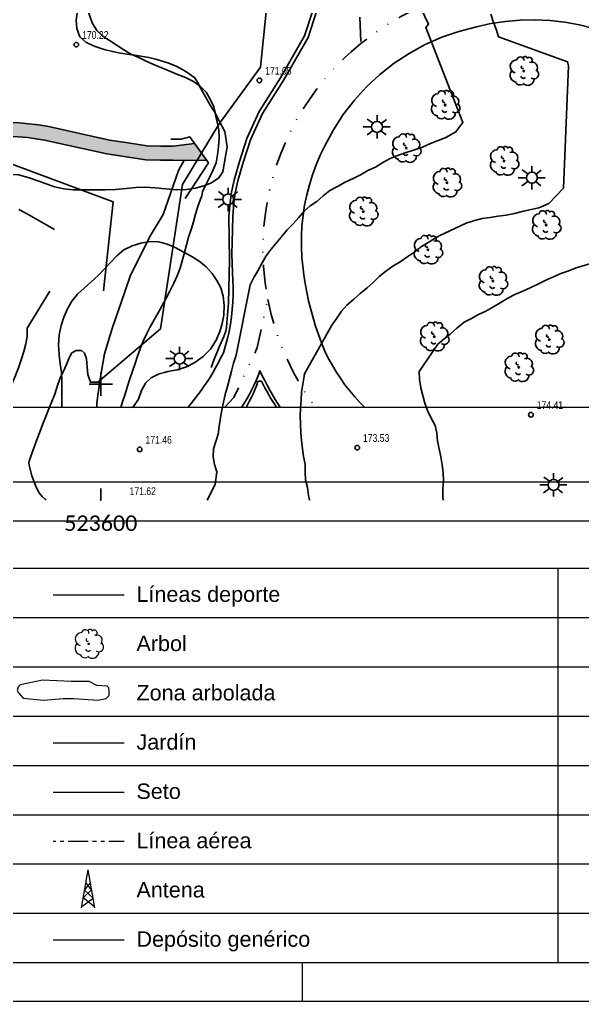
# Model space of a CAD drawing. Header units: metres. Extents: x 523256 to 524015, y 4669220 to 4669814.
# Drawn here: x 523589.5 to 523662.4, y 4669220 to 4669347.3 of the extents above; entities that cross this region are included whole.
import ezdxf
from ezdxf.enums import TextEntityAlignment as Align

# ---------------------------------------------------------------- set-up
doc = ezdxf.new("R2010")
doc.units = ezdxf.units.M
doc.header["$MEASUREMENT"] = 0
doc.header["$PDSIZE"] = -1
doc.linetypes.add('CONTINU', pattern=[0, 0])
doc.linetypes.add('MORSE_D', pattern=[31.75, 12.7, -6.35, 0, -6.35, 0, -6.35])
for name, color, linetype in [('031006 Cota terreno', 9, 'Continuous'), ('032011 Curva cada 1 m', 40, 'Continuous'), ('032015 Curva cada 5 m', 34, 'Continuous'), ('032022 Curva cada 1 m de baja fiabilidad', 40, 'Continuous'), ('032023 Curva cada 5 m de baja fiabilidad', 34, 'Continuous'), ('033006 Texto cota terreno', 9, 'Continuous'), ('042002 Arroyo', 4, 'Continuous'), ('042014 Rio baja fiabilidad', 142, 'Continuous'), ('072001 Borde aglomerado u hormigon', 7, 'Continuous'), ('072004 Bordillo Acera', 1, 'Continuous'), ('072010 Obra fabrica', 1, 'Continuous'), ('082001 Valla Alambrada', 7, 'ALAMBRADA'), ('082008 Bionda', 7, 'BIONDA'), ('101001 Arbol', 3, 'Continuous'), ('102002 Zona arbolada', 3, 'MASA'), ('141002 Farola pie', 7, 'Continuous'), ('192008 Linea blanca', 9, 'Continuous'), ('202001 Eje Calle', 254, 'MORSE_D'), ('990001 Sombreados', 7, 'Continuous'), ('992007 Cuadricula', 7, 'Continuous'), ('993007 Textos cuadricula', 7, 'Continuous')]:
    doc.layers.add(name, color=color, linetype=linetype)
doc.layers.add('992006 Lineas cajetin', color=7, linetype='Continuous', lineweight=0)
doc.layers.add('993006 Textos cajetin', color=7, linetype='Continuous', lineweight=0)
doc.styles.add('Legend', font='calibri.ttf')
doc.styles.get("Standard").update_dxf_attribs({"font": 'arial.ttf'})
doc.styles.add('Style-Arial', font='arial.ttf')
doc.linetypes.add('ALAMBRADA', pattern='A,3,[131,GEOGRAMA.SHX,S=0.5,R=0,X=0,Y=0],3', length=6)
doc.linetypes.add('BIONDA', pattern='A,6,[137,GEOGRAMA.SHX,S=0.75,R=0,X=0,Y=-0.5],6', length=12)
doc.linetypes.add('MASA', pattern='A,0.0001,[130,GEOGRAMA.SHX,S=0.5,R=180,X=0,Y=0],-2.9', length=2.9001)
doc.linetypes.add('SETO', pattern='A,0,-1.2,1,[135,GEOGRAMA.SHX,S=0.4,R=0,X=0.5,Y=-0.5],1', length=3.2)

# ---------------------------------------------------------------- blocks, each defined once
blk = doc.blocks.new('COTAP')
at = {"color": 0}
blk.add_circle((0, 0), 0.3, dxfattribs=at)
blk = doc.blocks.new('FAROLA')
at = {"color": 0}
for p, q in [((0, 0.71), (0, 1.51)), ((-0.71, 0), (-1.79, 0)), ((-1.26, 1.02), (-0.51, 0.49)), ((1.21, 0.98), (0.55, 0.45)), ((0.71, 0), (1.71, 0)), ((-1.3, -1.04), (-0.51, -0.48)), ((0, -0.71), (0, -1.51)), ((1.17, -1.04), (0.51, -0.49))]:
    blk.add_line(p, q, dxfattribs=at)
blk.add_circle((0, 0), 0.71, dxfattribs=at)
blk = doc.blocks.new('ARBOL')
at = {"color": 0}
blk.add_circle((0, 0), 0.0939, dxfattribs=at)
for centre, radius, start, end in [((-0.9, 0.61), 0.852, 92.28, 254.58), ((-0.45, 1.37), 0.48, 359.2878, 173.6078), ((0.16, 1.55), 0.336, 23.1565, 160.4665), ((0.7, 1.41), 0.384, 301.578, 139.328), ((-0.15, 0.51), 0.192, 119.14, 310.56), ((1.05, 0.46), 0.708, 319.8556, 114.7656), ((1.31, -0.4), 0.612, 235.5275, 62.0275), ((-0.89, -0.54), 0.888, 142.64, 266.54), ((-0.06, -0.61), 0.336, 189.64, 323.88), ((0.48, -1), 0.852, 224.67, 0.24), ((-0.48, -1.08), 0.72, 213.78, 295.32)]:
    blk.add_arc(centre, radius, start, end, dxfattribs=at)

msp = doc.modelspace()

# ---------------------------------------------------------------- hatches: boundary and pattern name
at = {"layer": '990001 Sombreados'}
msp.add_hatch(color=4, dxfattribs=at).paths.add_polyline_path([(523613.72849, 4669329.03038), (523612.15849, 4669331.22038), (523609.39849, 4669330.87038), (523607.76849, 4669330.87038), (523605.98849, 4669330.93038), (523603.56849, 4669331.30038), (523601.12849, 4669331.66038), (523593.05849, 4669333.46038), (523591.88849, 4669333.64038), (523590.69849, 4669333.79038), (523589.43849, 4669333.90038), (523588.27849, 4669333.96038), (523587.06849, 4669334.03038), (523585.82849, 4669334.09038), (523583.29849, 4669334.06038), (523580.40849, 4669333.65038), (523576.61849, 4669332.58038), (523561.85849, 4669326.78038), (523559.96849, 4669326.16038), (523556.96849, 4669325.66038), (523553.87849, 4669325.52038), (523551.73849, 4669325.58038), (523544.70849, 4669326.07038), (523544.68849, 4669324.99038), (523544.67849, 4669324.33038), (523551.63849, 4669323.77038), (523553.88849, 4669323.71038), (523557.15849, 4669323.85038), (523560.40849, 4669324.39038), (523562.46849, 4669325.07038), (523577.19849, 4669330.85038), (523580.78849, 4669331.87038), (523583.43849, 4669332.24038), (523585.79849, 4669332.27038), (523586.97849, 4669332.22038), (523588.17849, 4669332.15038), (523589.30849, 4669332.09038), (523590.49849, 4669331.98038), (523591.62849, 4669331.84038), (523592.71849, 4669331.67038), (523600.79849, 4669329.87038), (523603.29849, 4669329.50038), (523605.81849, 4669329.12038), (523607.73849, 4669329.05038), (523609.39849, 4669329.05038)], flags=0)

# ---------------------------------------------------------------- linework, layer by layer
at = {"layer": '032011 Curva cada 1 m'}
for points, elevation in [([(523613.76747, 4669285), (523614.82, 4669287.02), (523615.02, 4669288.64), (523614.74, 4669289.62), (523614.57, 4669290.61), (523614.62, 4669291.62), (523614.92, 4669292.58), (523615.21, 4669293.54), (523615.36, 4669294.55), (523615.51, 4669295.68), (523615.69, 4669296.67), (523615.89, 4669297.68), (523616.14, 4669298.7), (523616.42, 4669299.71), (523616.68, 4669300.71), (523616.92, 4669301.72), (523617.18, 4669302.75), (523617.54, 4669303.77), (523619.35, 4669312.9), (523619.84, 4669313.86), (523620.34, 4669314.73), (523620.92, 4669315.76), (523621.43, 4669316.65), (523622.07, 4669317.51), (523622.71, 4669318.32), (523623.38, 4669319.1), (523624.17, 4669320.01), (523624.94, 4669320.79), (523625.61, 4669321.58), (523626.37, 4669322.45), (523627.12, 4669323.13), (523627.98, 4669323.72), (523628.81, 4669324.46), (523629.7, 4669325.12), (523630.68, 4669325.67), (523631.68, 4669326.19), (523632.69, 4669326.67), (523633.66, 4669327.16), (523634.62, 4669327.71), (523635.61, 4669328.17), (523636.54, 4669328.78), (523637.52, 4669329.28), (523638.59, 4669329.69), (523639.59, 4669330.04), (523640.65, 4669330.42), (523641.7, 4669330.76), (523642.73, 4669331.22), (523643.74, 4669331.62), (523644.73, 4669332.01), (523646.02, 4669332.73), (523646.93, 4669333.96), (523642.11, 4669346.26), (523642.45, 4669346.68), (523640.15, 4669351.62)], 172), ([(523621.71, 4669350.9), (523620.7, 4669341.14), (523615.36, 4669333.79), (523610.58, 4669325.9), (523607.76, 4669307.18), (523599.6, 4669300.3), (523598.65, 4669300.3), (523598.34, 4669301.27), (523598.24, 4669302.28), (523598.14, 4669303.29), (523597.88, 4669304.03), (523597.51, 4669304.37), (523596.8, 4669304.37), (523596.24, 4669304.07), (523595.94, 4669303.51), (523595.9, 4669303.42)], 171), ([(523627.05458, 4669285), (523626.92, 4669285.6), (523626.77, 4669286.61), (523626.55, 4669287.61), (523626.49, 4669288.6), (523626.49, 4669289.63), (523626.29, 4669290.64), (523626.13, 4669291.65), (523626.01, 4669292.71), (523625.92, 4669293.73), (523625.88, 4669294.83), (523625.85, 4669295.9), (523625.89, 4669296.93), (523625.95, 4669297.99), (523626.03, 4669299), (523626.18, 4669300), (523626.34, 4669301.06), (523626.4, 4669301.36), (523629.95, 4669307.67), (523630.57, 4669308.58), (523631.21, 4669309.5), (523631.88, 4669310.28), (523632.78, 4669311.05), (523633.62, 4669311.76), (523634.54, 4669312.51), (523635.32, 4669313.2), (523636.09, 4669313.96), (523636.9, 4669314.63), (523637.85, 4669315.3), (523638.78, 4669315.87), (523639.79, 4669316.58), (523640.71, 4669317.17), (523641.58, 4669317.87), (523643.85, 4669319.24), (523647.33, 4669320.9), (523648.31, 4669321.19), (523649.44, 4669321.49), (523650.44, 4669321.61), (523651.48, 4669321.81), (523652.54, 4669321.94), (523653.62, 4669322.15), (523654.77, 4669322.44), (523655.78, 4669322.68), (523656.77, 4669322.88), (523658.06, 4669323.46), (523659.98, 4669325.42), (523660.62, 4669341.31), (523660.5, 4669341.83), (523651.56, 4669345.06), (523651.26, 4669346.06), (523650.86, 4669347.06), (523650.55, 4669348.01)], 173), ([(523644.36689, 4669285), (523644.33, 4669285.38), (523644.34, 4669286.45), (523644.41, 4669287.47), (523644.36, 4669288.57), (523644.25, 4669289.58), (523644.05, 4669290.61), (523643.85, 4669291.62), (523643.64, 4669292.65), (523643.54, 4669293.68), (523643.32, 4669294.66), (523642.83, 4669295.63), (523642.36, 4669296.61), (523641.99, 4669297.57), (523641.72, 4669298.56), (523641.49, 4669299.56), (523641.32, 4669300.62), (523641.25, 4669301.68), (523643.7, 4669305.19), (523644.49, 4669305.9), (523645.29, 4669306.52), (523646.16, 4669307.29), (523647.08, 4669308.04), (523647.96, 4669308.51), (523648.96, 4669309.07), (523649.88, 4669309.47), (523650.8, 4669310), (523651.75, 4669310.58), (523652.73, 4669311.19), (523653.65, 4669311.63), (523654.71, 4669312.06), (523655.66, 4669312.53), (523656.74, 4669313.05), (523657.67, 4669313.51), (523658.67, 4669313.92), (523659.64, 4669314.35), (523660.64, 4669314.71), (523661.61, 4669315.09), (523665.82, 4669316.36)], 174), ([(523593.4, 4669312.1), (523590.44, 4669307.3), (523590.44, 4669306.35)], 169), ([(523590.73, 4669289.53), (523591.05, 4669288.12), (523591.39, 4669287.25), (523591.62, 4669286.65), (523592.01, 4669285.93), (523592.41, 4669285.46), (523592.83, 4669285.08), (523592.88887, 4669285)], 171)]:
    msp.add_lwpolyline(points, dxfattribs=dict(at, elevation=elevation))
at = {"layer": '032015 Curva cada 5 m', "elevation": 170}
for points in [[(523604.12849, 4669342.70038), (523603.97849, 4669342.77038), (523602.98849, 4669343.37038), (523602.10849, 4669343.95038), (523601.13849, 4669344.56038), (523600.24849, 4669345.13038), (523599.49849, 4669345.87038), (523598.89849, 4669346.85038), (523598.54849, 4669347.87038), (523598.23849, 4669348.93038), (523597.98849, 4669349.97038), (523597.75849, 4669351.15038), (523597.71849, 4669351.68038)], [(523614.84849, 4669335.06038), (523614.63849, 4669335.96038), (523614.15849, 4669336.96038), (523613.63849, 4669337.90038), (523612.85849, 4669338.68038), (523612.75849, 4669338.74038)], [(523610.82849, 4669317.09038), (523610.83849, 4669317.11038), (523611.08849, 4669318.10038), (523611.37849, 4669319.10038), (523611.72849, 4669320.08038), (523612.00849, 4669321.05038), (523612.27849, 4669322.05038), (523612.58849, 4669323.04038), (523612.92849, 4669324.01038), (523613.08849, 4669324.42038), (523613.17849, 4669324.94038), (523613.57849, 4669325.82038)]]:
    msp.add_lwpolyline(points, dxfattribs=at)
at = {"layer": '032022 Curva cada 1 m de baja fiabilidad'}
for points, elevation in [([(523589.39, 4669322.65), (523590.38, 4669322.14), (523593.99, 4669320.08)], 169), ([(523583.86667, 4669285), (523583.91, 4669285.26), (523584.21, 4669286.36), (523584.51, 4669287.43), (523584.79, 4669288.45), (523585.12, 4669289.48), (523585.48, 4669290.64), (523585.76, 4669291.68), (523586.06, 4669292.75), (523586.39, 4669293.86), (523586.74, 4669294.91), (523587.07, 4669295.9), (523587.41, 4669296.92), (523587.77, 4669297.99), (523588.14, 4669299.06), (523588.51, 4669300.1), (523588.95, 4669301.14), (523589.35, 4669302.15), (523589.7, 4669303.17), (523590.05, 4669304.26), (523590.28, 4669305.25), (523590.44, 4669306.24), (523590.44, 4669306.35)], 169), ([(523595.9, 4669303.42), (523595.55, 4669302.57), (523595.12, 4669301.63), (523594.7, 4669300.71), (523594.34, 4669299.73), (523594.05, 4669298.74), (523593.65, 4669297.76), (523593.29, 4669296.81), (523592.89, 4669295.83), (523592.5, 4669294.9), (523592.15, 4669293.93), (523591.77, 4669292.95), (523591.4, 4669292), (523591.08, 4669291.04), (523590.74, 4669290.04), (523590.67, 4669289.81), (523590.73, 4669289.53)], 171)]:
    msp.add_lwpolyline(points, dxfattribs=dict(at, elevation=elevation))
at = {"layer": '032023 Curva cada 5 m de baja fiabilidad', "elevation": 170}
for points in [[(523612.75849, 4669338.74038), (523612.02849, 4669339.26038), (523610.98849, 4669339.76038), (523609.95849, 4669340.15038), (523609.01849, 4669340.54038), (523607.99849, 4669341.01038), (523606.95849, 4669341.44038), (523605.98849, 4669341.87038), (523605.02849, 4669342.32038), (523604.12849, 4669342.70038)], [(523613.57849, 4669325.82038), (523613.59849, 4669325.86038), (523614.10849, 4669326.80038), (523614.53849, 4669327.72038), (523614.93849, 4669328.73038), (523615.13849, 4669329.76038), (523615.25849, 4669330.80038), (523615.33849, 4669331.90038), (523615.27849, 4669332.98038), (523615.07849, 4669333.98038), (523614.87849, 4669334.96038), (523614.84849, 4669335.06038)], [(523602.60215, 4669297.00038), (523602.81849, 4669297.75038), (523603.14849, 4669298.74038), (523603.44849, 4669299.75038), (523603.77849, 4669300.73038), (523604.12849, 4669301.70038), (523604.45849, 4669302.68038), (523604.77849, 4669303.64038), (523605.11849, 4669304.62038), (523605.49849, 4669305.58038), (523605.90849, 4669306.52038), (523606.40849, 4669307.46038), (523606.91849, 4669308.35038), (523607.43849, 4669309.26038), (523607.94849, 4669310.20038), (523608.45849, 4669311.15038), (523608.96849, 4669312.09038), (523609.47849, 4669313.12038), (523609.90849, 4669314.08038), (523610.26849, 4669315.06038), (523610.56849, 4669316.03038), (523610.82849, 4669317.09038)]]:
    msp.add_lwpolyline(points, dxfattribs=at)
at = {"layer": '042002 Arroyo', "flags": 128}
msp.add_lwpolyline([(523610.80539, 4669329.04389), (523610.08849, 4669327.72038), (523608.07849, 4669322.01038), (523606.43849, 4669319.29038), (523603.85849, 4669314.17038), (523603.11849, 4669312.00038), (523601.48849, 4669307.25038), (523600.49849, 4669303.95038), (523599.93849, 4669300.72038), (523599.50849, 4669297.59038), (523599.49461, 4669297.00038)], dxfattribs=at)
at = {"layer": '042014 Rio baja fiabilidad', "flags": 128}
for points in [[(523544.70849, 4669326.07038), (523551.73849, 4669325.58038), (523553.87849, 4669325.52038), (523556.96849, 4669325.66038), (523559.96849, 4669326.16038), (523561.85849, 4669326.78038), (523576.61849, 4669332.58038), (523580.40849, 4669333.65038), (523583.29849, 4669334.06038), (523585.82849, 4669334.09038), (523587.06849, 4669334.03038), (523588.27849, 4669333.96038), (523589.43849, 4669333.90038), (523590.69849, 4669333.79038), (523591.88849, 4669333.64038), (523593.05849, 4669333.46038), (523601.12849, 4669331.66038), (523603.56849, 4669331.30038), (523605.98849, 4669330.93038), (523607.76849, 4669330.87038), (523609.39849, 4669330.87038), (523612.15849, 4669331.22038)], [(523544.67849, 4669324.33038), (523551.63849, 4669323.77038), (523553.88849, 4669323.71038), (523557.15849, 4669323.85038), (523560.40849, 4669324.39038), (523562.46849, 4669325.07038), (523577.19849, 4669330.85038), (523580.78849, 4669331.87038), (523583.43849, 4669332.24038), (523585.79849, 4669332.27038), (523586.97849, 4669332.22038), (523588.17849, 4669332.15038), (523589.30849, 4669332.09038), (523590.49849, 4669331.98038), (523591.62849, 4669331.84038), (523592.71849, 4669331.67038), (523600.79849, 4669329.87038), (523603.29849, 4669329.50038), (523605.81849, 4669329.12038), (523607.73849, 4669329.05038), (523609.39849, 4669329.05038), (523613.72849, 4669329.03038)]]:
    msp.add_lwpolyline(points, dxfattribs=at)
at = {"layer": '072001 Borde aglomerado u hormigon', "flags": 128}
for points in [[(523611.25678, 4669297.00038), (523611.39849, 4669297.16038), (523611.70849, 4669297.52038), (523612.15849, 4669298.08038), (523612.58849, 4669298.64038), (523613.00849, 4669299.21038), (523613.41849, 4669299.79038), (523613.81849, 4669300.38038), (523614.19849, 4669300.98038), (523614.56849, 4669301.59038), (523614.91849, 4669302.21038), (523615.25849, 4669302.83038), (523615.57849, 4669303.46038), (523615.88849, 4669304.10038), (523616.16849, 4669305.02038), (523616.40849, 4669305.94038), (523616.61849, 4669306.87038), (523616.79849, 4669307.81038), (523616.93849, 4669308.75038), (523617.03849, 4669309.70038), (523617.10849, 4669310.65038), (523617.14849, 4669311.61038), (523617.14849, 4669312.56038), (523617.11849, 4669313.52038), (523617.05849, 4669314.47038), (523616.97849, 4669316.93038), (523617.01849, 4669318.40038), (523617.10849, 4669321.74038), (523617.25849, 4669323.52038), (523617.42849, 4669324.84038), (523617.75849, 4669326.37038), (523618.45849, 4669328.76038), (523619.40849, 4669331.71038), (523620.95849, 4669335.13038), (523623.73849, 4669339.46038), (523626.86849, 4669344.97038), (523627.99849, 4669348.46038)], [(523626.05849, 4669316.45038), (523625.99849, 4669317.81038), (523625.99849, 4669319.17038), (523626.06849, 4669320.53038), (523626.21849, 4669321.88038), (523626.41849, 4669323.23038), (523626.69849, 4669324.56038), (523627.03849, 4669325.88038), (523627.44849, 4669327.18038), (523627.91849, 4669328.46038), (523628.44849, 4669329.71038), (523629.04849, 4669330.93038), (523630.15849, 4669333.00038), (523631.42849, 4669334.97038), (523632.86849, 4669336.83038), (523634.44849, 4669338.57038), (523636.16849, 4669340.16038), (523638.00849, 4669341.62038), (523639.96849, 4669342.91038), (523642.02849, 4669344.04038), (523644.17849, 4669344.99038), (523646.38849, 4669345.76038), (523648.66849, 4669346.35038), (523650.53849, 4669346.77038), (523652.44849, 4669347.06038), (523654.36849, 4669347.23038), (523656.28849, 4669347.27038), (523658.21849, 4669347.18038), (523660.12849, 4669346.96038), (523662.01849, 4669346.62038), (523663.88849, 4669346.15038)], [(523634.21014, 4669297.00038), (523633.60849, 4669297.61038), (523632.92849, 4669298.36038), (523632.26849, 4669299.15038), (523631.63849, 4669299.95038), (523631.04849, 4669300.78038), (523630.48849, 4669301.64038), (523629.96849, 4669302.51038), (523629.47849, 4669303.41038), (523629.01849, 4669304.32038), (523628.59849, 4669305.38038), (523628.19849, 4669306.45038), (523627.83849, 4669307.53038), (523627.50849, 4669308.62038), (523627.20849, 4669309.72038), (523626.92849, 4669310.82038), (523626.69849, 4669311.94038), (523626.48849, 4669313.06038), (523626.30849, 4669314.18038), (523626.16849, 4669315.31038), (523626.05849, 4669316.45038)]]:
    msp.add_lwpolyline(points, dxfattribs=at)
at = {"layer": '072004 Bordillo Acera', "flags": 128}
msp.add_lwpolyline([(523618.83729, 4669297.00038), (523618.98849, 4669297.27038), (523619.24849, 4669297.77038), (523619.49849, 4669298.27038), (523619.72849, 4669298.78038), (523619.95849, 4669299.30038), (523620.16849, 4669299.82038), (523620.35849, 4669300.35038), (523620.39849, 4669300.38038), (523620.43849, 4669300.39038), (523620.48849, 4669300.41038), (523620.52849, 4669300.42038), (523620.57849, 4669300.43038), (523620.61849, 4669300.43038), (523620.66849, 4669300.43038), (523620.70849, 4669300.43038), (523620.75849, 4669300.42038), (523620.79849, 4669300.41038), (523620.84849, 4669300.39038), (523621.05849, 4669299.97038), (523621.27849, 4669299.55038), (523621.49849, 4669299.13038), (523621.73849, 4669298.72038), (523621.96849, 4669298.31038), (523622.21849, 4669297.90038), (523622.45849, 4669297.50038), (523622.71849, 4669297.10038), (523622.78349, 4669297.00038)], dxfattribs=at)
at = {"layer": '072010 Obra fabrica', "flags": 128}
msp.add_lwpolyline([(523609.07849, 4669331.79038), (523610.42849, 4669331.77038), (523611.53849, 4669332.08038), (523613.95849, 4669328.71038), (523610.94849, 4669324.10038)], dxfattribs=at)
at = {"layer": '082001 Valla Alambrada', "flags": 128}
msp.add_lwpolyline([(523587.20849, 4669329.02038), (523601.61849, 4669323.66038), (523600.34849, 4669312.11038)], dxfattribs=at)
at = {"layer": '082008 Bionda', "flags": 128}
msp.add_lwpolyline([(523628.18849, 4669352.32038), (523627.50849, 4669348.58038), (523626.40849, 4669345.17038), (523623.30849, 4669339.72038), (523620.51849, 4669335.37038), (523618.93849, 4669331.89038), (523617.97849, 4669328.91038), (523617.27849, 4669326.49038), (523616.93849, 4669324.92038), (523616.75849, 4669323.57038), (523616.60849, 4669321.77038), (523616.69849, 4669316.16038), (523616.54849, 4669310.58038), (523616.32849, 4669307.96038), (523616.27849, 4669307.34038), (523616.19849, 4669306.90038), (523615.94849, 4669306.19038), (523615.28849, 4669304.74038), (523614.65849, 4669303.15038), (523614.28849, 4669302.20038)], dxfattribs=at)
at = {"layer": '102002 Zona arbolada', "flags": 128}
for points in [[(523603.02849, 4669425.06038), (523603.38849, 4669428.65038), (523603.44849, 4669429.98038), (523603.43849, 4669431.20038), (523603.42849, 4669432.46038), (523603.45849, 4669433.69038), (523603.47849, 4669434.89038), (523603.53849, 4669435.89038), (523603.59849, 4669436.96038), (523603.71849, 4669438.02038), (523604.00849, 4669439.19038), (523604.47849, 4669440.16038), (523605.25849, 4669440.94038), (523606.34849, 4669441.72038), (523607.31849, 4669442.12038), (523608.34849, 4669442.25038), (523609.34849, 4669442.10038), (523610.22849, 4669441.59038), (523610.84849, 4669440.78038), (523611.39849, 4669439.62038), (523611.53849, 4669438.59038), (523611.41849, 4669437.52038), (523611.09849, 4669436.16038), (523610.68849, 4669434.74038), (523610.20849, 4669433.35038), (523609.95849, 4669431.92038), (523609.70849, 4669430.50038), (523609.55849, 4669429.11038), (523609.49849, 4669427.72038), (523609.50849, 4669426.36038), (523609.51849, 4669424.94038), (523609.49849, 4669423.62038), (523609.46849, 4669422.19038), (523609.37849, 4669420.90038), (523609.29849, 4669419.48038), (523609.17849, 4669418.06038), (523609.08849, 4669416.79038), (523608.92849, 4669415.37038), (523608.71849, 4669413.88038), (523608.55849, 4669412.78038), (523608.40849, 4669411.30038), (523608.28849, 4669410.04038), (523608.16849, 4669408.87038), (523607.91849, 4669407.48038), (523607.62849, 4669406.12038), (523607.31849, 4669404.73038), (523607.03849, 4669403.21038), (523606.75849, 4669401.72038), (523606.46849, 4669400.43038), (523606.21849, 4669399.23038), (523605.96849, 4669398.03038), (523605.71849, 4669396.58038), (523605.49849, 4669395.22038), (523605.34849, 4669393.67038), (523605.19849, 4669392.25038), (523605.07849, 4669390.86038), (523604.98849, 4669389.50038), (523604.89849, 4669388.11038), (523604.83849, 4669386.78038), (523604.71849, 4669385.30038), (523604.56849, 4669383.81038), (523604.38849, 4669382.39038), (523604.03849, 4669381.09038), (523603.71849, 4669379.83038), (523603.43849, 4669378.47038), (523603.15849, 4669377.11038), (523602.87849, 4669375.66038), (523602.55849, 4669374.14038), (523602.27849, 4669372.74038), (523601.99849, 4669371.51038), (523601.83849, 4669370.38038), (523601.61849, 4669368.03038), (523601.44849, 4669366.18038), (523600.18849, 4669361.07038), (523599.76849, 4669359.74038), (523599.45849, 4669358.51038), (523599.17849, 4669357.22038), (523598.85849, 4669356.02038), (523598.50849, 4669354.69038), (523598.19849, 4669353.33038), (523597.81849, 4669352.04038), (523597.71849, 4669351.68038), (523597.52849, 4669350.90038), (523597.21849, 4669349.64038), (523596.96849, 4669348.41038), (523596.80849, 4669347.22038), (523596.87849, 4669346.15038), (523597.27849, 4669345.05038), (523598.11849, 4669344.32038), (523599.25849, 4669343.81038), (523600.41849, 4669343.43038), (523601.51849, 4669343.14038), (523602.55849, 4669342.92038), (523603.71849, 4669342.77038), (523604.12849, 4669342.70038), (523604.91849, 4669342.58038), (523606.20849, 4669342.36038), (523607.24849, 4669342.11038), (523608.66849, 4669341.70038), (523609.86849, 4669341.22038), (523611.00849, 4669340.55038), (523612.17849, 4669339.72038), (523612.65849, 4669338.94038), (523612.75849, 4669338.74038), (523613.41849, 4669337.56038), (523614.16849, 4669336.21038), (523614.71849, 4669335.31038), (523614.84849, 4669335.06038), (523615.33849, 4669334.18038), (523616.05849, 4669332.76038), (523616.39849, 4669330.79038), (523615.83849, 4669327.53038), (523615.28849, 4669326.78038), (523614.32849, 4669326.13038), (523613.57849, 4669325.82038), (523613.35849, 4669325.73038), (523612.25849, 4669325.44038), (523611.09849, 4669325.27038), (523609.83849, 4669325.23038), (523608.41849, 4669325.35038), (523607.05849, 4669325.47038), (523605.72849, 4669325.56038), (523604.53849, 4669325.52038), (523603.27849, 4669325.38038), (523601.88849, 4669325.28038), (523600.56849, 4669325.23038), (523599.10849, 4669325.23038), (523597.62849, 4669325.22038), (523596.42849, 4669325.21038), (523595.22849, 4669325.33038), (523594.00849, 4669325.61038), (523593.06849, 4669325.96038), (523592.08849, 4669326.28038), (523590.72849, 4669326.76038), (523589.37849, 4669327.14038), (523587.94849, 4669327.23038), (523586.55849, 4669327.02038), (523585.33849, 4669326.72038), (523584.14849, 4669326.23038), (523582.94849, 4669325.71038), (523581.78849, 4669325.35038), (523580.56849, 4669325.14038), (523579.39849, 4669324.94038), (523578.26849, 4669324.68038), (523576.98849, 4669324.34038), (523573.59849, 4669323.45038), (523572.33849, 4669323.06038), (523570.88849, 4669322.69038), (523569.55849, 4669322.36038), (523568.26849, 4669322.06038), (523567.10849, 4669321.73038), (523565.94849, 4669321.44038), (523564.91849, 4669321.07038), (523563.88849, 4669320.71038), (523562.33849, 4669320.22038), (523557.84849, 4669319.48038), (523556.39849, 4669319.21038), (523555.10849, 4669318.88038), (523554.18849, 4669318.68038), (523553.87849, 4669318.62038), (523552.71849, 4669318.38038), (523551.36849, 4669318.31038), (523550.03849, 4669318.37038), (523548.67849, 4669318.49038), (523547.31849, 4669318.71038), (523546.28849, 4669319.02038), (523545.27849, 4669319.63038), (523544.49849, 4669320.40038), (523544.35849, 4669320.58038), (523543.74849, 4669321.43038), (523543.20849, 4669322.59038), (523543.15849, 4669322.72038), (523542.60849, 4669323.98038), (523542.23849, 4669325.40038), (523542.10849, 4669326.59038), (523542.25849, 4669327.88038), (523542.89849, 4669329.12038), (523543.79849, 4669330.25038), (523545.01849, 4669331.23038), (523545.04849, 4669331.25038), (523545.84849, 4669331.82038), (523546.88849, 4669332.34038), (523547.81849, 4669332.76038), (523548.74849, 4669333.16038), (523549.74849, 4669333.68038), (523550.15849, 4669333.91038), (523551.00849, 4669334.40038), (523552.22849, 4669335.12038), (523553.45849, 4669335.77038), (523554.70849, 4669336.36038), (523555.86849, 4669336.98038), (523557.34849, 4669337.60038), (523558.38849, 4669338.00038), (523559.63849, 4669338.62038), (523560.82849, 4669339.27038), (523561.98849, 4669340.02038), (523563.27849, 4669340.78038), (523564.62849, 4669341.40038), (523566.04849, 4669341.86038), (523567.01849, 4669342.12038), (523568.24849, 4669342.42038), (523569.59849, 4669342.75038), (523570.91849, 4669343.15038), (523572.24849, 4669343.38038), (523573.46849, 4669343.65038), (523574.66849, 4669343.85038), (523575.82849, 4669344.15038), (523577.43849, 4669344.51038), (523578.56849, 4669344.81038), (523579.53849, 4669345.17038), (523580.46849, 4669345.69038), (523581.59849, 4669346.35038), (523582.81849, 4669347.03038), (523583.84849, 4669347.78038), (523584.84849, 4669348.56038), (523585.74849, 4669349.51038), (523586.70849, 4669350.58038), (523587.34849, 4669351.75038), (523588.04849, 4669352.95038), (523588.78849, 4669354.28038), (523589.35849, 4669355.60038), (523589.76849, 4669356.87038), (523590.08849, 4669358.23038), (523590.26849, 4669359.68038), (523590.45849, 4669361.07038), (523590.60849, 4669362.33038), (523590.76849, 4669363.59038), (523590.91849, 4669364.82038), (523591.03849, 4669365.86038), (523591.00849, 4669367.05038), (523591.08849, 4669368.31038), (523591.14849, 4669369.38038), (523591.23849, 4669370.80038), (523591.35849, 4669372.29038), (523591.54849, 4669373.71038), (523591.91849, 4669375.17038), (523592.29849, 4669376.53038), (523592.77849, 4669377.69038), (523593.22849, 4669378.89038), (523593.63849, 4669380.38038), (523593.94849, 4669381.84038), (523594.03849, 4669383.23038), (523594.15849, 4669384.62038), (523594.40849, 4669386.04038), (523594.81849, 4669387.37038), (523595.22849, 4669388.86038), (523595.57849, 4669390.28038), (523595.92849, 4669391.67038), (523596.14849, 4669392.97038), (523596.45849, 4669394.39038), (523596.86849, 4669395.59038), (523597.24849, 4669396.69038), (523597.62849, 4669397.95038), (523598.00849, 4669399.28038), (523598.32849, 4669400.64038), (523598.57849, 4669401.93038), (523598.95849, 4669403.19038), (523599.39849, 4669404.33038), (523599.68849, 4669405.46038), (523599.80849, 4669406.46038), (523599.86849, 4669407.50038), (523603.02849, 4669425.06038)], [(523594.98798, 4669297.00038), (523594.96849, 4669297.10038), (523594.94849, 4669298.13038), (523594.95849, 4669299.19038), (523594.96849, 4669300.44038), (523594.90849, 4669301.52038), (523594.75849, 4669302.67038), (523594.60849, 4669303.79038), (523594.59849, 4669303.89038), (523594.52849, 4669305.13038), (523594.60849, 4669306.40038), (523594.85849, 4669307.64038), (523595.19849, 4669308.70038), (523595.67849, 4669309.79038), (523596.25849, 4669310.80038), (523596.96849, 4669311.69038), (523597.83849, 4669312.48038), (523598.76849, 4669313.27038), (523599.62849, 4669314.06038), (523600.58849, 4669315.06038), (523601.28849, 4669315.84038), (523602.06849, 4669316.65038), (523602.99849, 4669317.43038), (523604.04849, 4669317.94038), (523605.19849, 4669318.32038), (523606.35849, 4669318.53038), (523607.49849, 4669318.49038), (523607.98849, 4669318.35038), (523608.60849, 4669318.19038), (523609.62849, 4669317.73038), (523610.76849, 4669317.13038), (523610.82849, 4669317.09038), (523611.91849, 4669316.50038), (523612.89849, 4669315.88038), (523613.44849, 4669315.42038), (523613.67849, 4669315.24038), (523614.43849, 4669314.37038), (523615.04849, 4669313.47038), (523615.53849, 4669312.51038), (523615.85849, 4669311.41038), (523615.98849, 4669310.21038), (523615.92849, 4669308.98038), (523615.73849, 4669307.87038), (523615.43849, 4669306.84038), (523614.94849, 4669305.71038), (523614.21849, 4669304.56038), (523613.24849, 4669303.59038), (523612.19849, 4669302.83038), (523611.08849, 4669302.26038), (523609.89849, 4669301.89038), (523608.68849, 4669301.65038), (523608.27849, 4669301.53038), (523607.55849, 4669301.34038), (523606.54849, 4669300.83038), (523605.79849, 4669300.15038), (523605.28849, 4669299.21038), (523604.89849, 4669298.08038), (523604.22849, 4669297.14038), (523604.05787, 4669297.00038)]]:
    msp.add_lwpolyline(points, dxfattribs=at)
at = {"layer": '192008 Linea blanca', "flags": 128}
msp.add_lwpolyline([(523623.23982, 4669297.00038), (523622.96849, 4669297.44038), (523622.60849, 4669298.04038), (523622.24849, 4669298.64038), (523621.90849, 4669299.25038), (523621.56849, 4669299.87038), (523621.24849, 4669300.49038), (523620.92849, 4669301.11038), (523620.62849, 4669301.75038), (523620.37849, 4669301.11038), (523620.11849, 4669300.48038), (523619.83849, 4669299.85038), (523619.53849, 4669299.24038), (523619.21849, 4669298.63038), (523618.88849, 4669298.04038), (523618.52849, 4669297.45038), (523618.23639, 4669297.00038)], dxfattribs=at)
at = {"layer": '202001 Eje Calle', "ltscale": 0.25, "flags": 128}
for points in [[(523802.5328, 4669797.00038), (523802.34076, 4669796.06468), (523800.77151, 4669788.45128), (523798.10863, 4669778.37332), (523794.04926, 4669767.24081), (523787.65016, 4669753.31816), (523781.73306, 4669743.61699), (523775.81369, 4669734.94205), (523769.27328, 4669726.74868), (523759.59803, 4669715.78677), (523719.95608, 4669676.21488), (523703.29851, 4669658.33337), (523694.90329, 4669648.65114), (523685.06754, 4669636.31193), (523677.99575, 4669626.29685), (523669.69289, 4669613.67889), (523663.1007, 4669602.73467), (523656.89641, 4669590.839), (523651.4604, 4669579.04444), (523646.71438, 4669568.36589), (523641.2263, 4669553.46121), (523635.80854, 4669535.59351), (523631.70407, 4669519.2251), (523630.90325, 4669514.89867), (523629.45647, 4669506.37432), (523627.70211, 4669494.93632), (523626.44313, 4669483.18915), (523625.80012, 4669476.11603), (523625.30618, 4669468.00554), (523625.11884, 4669462.03034), (523625.04948, 4669455.32256), (523625.08908, 4669448.35287), (523625.27646, 4669442.40611), (523625.62893, 4669436.03229), (523626.36504, 4669429.52509), (523629.67884, 4669403.93294), (523631.5142, 4669391.03528), (523632.28006, 4669383.84644), (523632.67773, 4669376.24989), (523632.84032, 4669367.61242), (523633.68849, 4669344.18038)], [(523657.30849, 4669351.78038), (523656.47849, 4669351.82038), (523655.65849, 4669351.84038), (523654.56849, 4669351.84038), (523653.34849, 4669351.79038), (523652.14849, 4669351.70038), (523650.91849, 4669351.56038), (523649.95849, 4669351.42038), (523648.66849, 4669351.20038), (523647.75849, 4669351.00038), (523646.68849, 4669350.74038), (523645.78849, 4669350.50038), (523645.00849, 4669350.26038), (523644.28849, 4669350.03038), (523642.82849, 4669349.49038), (523640.77849, 4669348.62038), (523638.89849, 4669347.67038), (523637.52849, 4669346.87038), (523636.28849, 4669346.09038), (523634.87849, 4669345.09038), (523633.68849, 4669344.18038)], [(523633.68849, 4669344.18038), (523632.44849, 4669343.12038), (523631.59849, 4669342.33038), (523630.39849, 4669341.12038), (523629.30849, 4669339.92038), (523628.48849, 4669338.93038), (523627.50849, 4669337.64038), (523626.46849, 4669336.11038), (523625.59849, 4669334.70038), (523624.76849, 4669333.16038), (523624.07849, 4669331.73038), (523623.31849, 4669329.92038), (523622.64849, 4669328.04038), (523622.10849, 4669326.18038), (523621.74849, 4669324.63038), (523621.36849, 4669322.50038), (523621.19849, 4669321.18038), (523621.04849, 4669319.20038), (523621.00849, 4669317.14038), (523621.07849, 4669315.33038), (523621.29849, 4669313.11038), (523621.47849, 4669312.00038), (523621.63849, 4669310.98038)], [(523616.0312, 4669297.00038), (523617.24869, 4669298.29479), (523620.28168, 4669304.77815), (523621.63849, 4669310.98038)], [(523621.63849, 4669310.98038), (523622.07849, 4669309.05038), (523622.79849, 4669306.62038), (523623.38849, 4669304.99038), (523624.04849, 4669303.44038), (523625.01849, 4669301.45038), (523625.51849, 4669300.54038), (523625.98849, 4669299.75038), (523626.48849, 4669298.95038), (523626.97849, 4669298.21038), (523627.41849, 4669297.59038), (523627.79849, 4669297.07038), (523627.85, 4669297.00038)]]:
    msp.add_lwpolyline(points, dxfattribs=at)
at = {"layer": '992006 Lineas cajetin'}
for p, q in [((523736.14547, 4669276.10377), (523351.55947, 4669276.10377)), ((523659.22847, 4669276.10277), (523659.22847, 4669224.99877)), ((523736.14547, 4669269.71577), (523351.55947, 4669269.71577)), ((523736.14547, 4669263.32777), (523351.55947, 4669263.32777)), ((523736.14547, 4669256.93977), (523351.55947, 4669256.93977)), ((523736.14547, 4669250.55177), (523351.55947, 4669250.55177)), ((523736.14547, 4669244.16377), (523351.55947, 4669244.16377)), ((523736.14547, 4669237.77577), (523351.55947, 4669237.77577)), ((523736.14547, 4669231.38777), (523351.55947, 4669231.38777)), ((523626.09698, 4669225.00177), (523626.09698, 4669220.00177))]:
    msp.add_line(p, q, dxfattribs=at)
at = {"layer": '992006 Lineas cajetin', "color": 7}
for p, q in [((523597.50526, 4669232.12042), (523598.36255, 4669237.07015)), ((523599.21984, 4669232.12042), (523598.36255, 4669237.07015)), ((523597.90467, 4669234.42648), (523598.65376, 4669235.38882)), ((523598.81659, 4669234.44866), (523598.07273, 4669235.39683)), ((523597.72828, 4669233.40807), (523598.81659, 4669234.44866)), ((523599.00099, 4669233.38404), (523597.90467, 4669234.42648)), ((523597.53343, 4669232.28307), (523599.00099, 4669233.38404)), ((523599.19968, 4669232.23686), (523597.72828, 4669233.40807))]:
    msp.add_line(p, q, dxfattribs=at)
at = {"layer": '992006 Lineas cajetin'}
for points in [[(523256.09698, 4669814.00077), (524015.09698, 4669814.00077), (524015.09698, 4669220.0041), (523256.09698, 4669220.0041)], [(523275.09038, 4669809.00077), (524010.09698, 4669809.00077), (524010.09698, 4669287.31977), (523275.09038, 4669287.31977)], [(523275.09698, 4669282.31977), (524010.09698, 4669282.31977), (524010.09698, 4669225.00177), (523275.09698, 4669225.00177)]]:
    msp.add_lwpolyline(points, close=True, dxfattribs=at)
msp.add_lwpolyline([(523992.54849, 4669297.00038), (523292.54849, 4669297.00038)], dxfattribs=at)
at = {"layer": '992006 Lineas cajetin', "color": 9, "linetype": 'CONTINU', "extrusion": (0, 0, -1)}
msp.add_lwpolyline([(-523593.8361, 4669272.69402), (-523598.04232, 4669272.70257), (-523603.02555, 4669272.69402)], dxfattribs=at)
at = {"layer": '992006 Lineas cajetin', "color": 3, "linetype": 'MASA', "extrusion": (0, 0, -1), "flags": 128}
msp.add_lwpolyline([(-523595.10849, 4669259.25355), (-523596.52885, 4669259.25355), (-523599.60189, 4669259.05534), (-523600.68344, 4669259.27157), (-523601.09214, 4669259.63919), (-523601.09214, 4669260.18964), (-523601.04128, 4669260.64702), (-523600.81369, 4669260.8745), (-523599.47281, 4669260.96387), (-523598.48061, 4669261.45973), (-523596.15178, 4669261.45973), (-523592.46868, 4669261.65877), (-523589.56073, 4669261.0422), (-523589.31059, 4669260.79217), (-523589.18396, 4669260.28588), (-523589.33207, 4669259.9898), (-523589.95226, 4669259.3079), (-523592.59355, 4669259.0524)], close=True, dxfattribs=at)
at = {"layer": '992006 Lineas cajetin', "color": 3, "linetype": 'CONTINU', "extrusion": (0, 0, -1)}
msp.add_lwpolyline([(-523593.81439, 4669253.53857), (-523598.04232, 4669253.53857), (-523603.02555, 4669253.53002)], dxfattribs=at)
at = {"layer": '992006 Lineas cajetin', "color": 3, "linetype": 'SETO', "extrusion": (0, 0, -1), "flags": 128}
msp.add_lwpolyline([(-523593.8361, 4669247.14202), (-523603.02555, 4669247.14202)], dxfattribs=at)
at = {"layer": '992006 Lineas cajetin', "color": 9, "extrusion": (0, 0, -1), "flags": 128}
for points in [[(-523593.8361, 4669240.76257), (-523594.17782, 4669240.76257)], [(-523594.74342, 4669240.76257), (-523595.22822, 4669240.76257)], [(-523595.79382, 4669240.76257), (-523598.37942, 4669240.76257)], [(-523598.94502, 4669240.76257), (-523599.42982, 4669240.76257)], [(-523599.99542, 4669240.76257), (-523600.48022, 4669240.76257)], [(-523601.04582, 4669240.76257), (-523603.02555, 4669240.75402)]]:
    msp.add_lwpolyline(points, dxfattribs=at)
at = {"layer": '992006 Lineas cajetin', "color": 7, "linetype": 'CONTINU', "extrusion": (0, 0, -1)}
msp.add_lwpolyline([(-523593.81439, 4669227.98657), (-523598.04232, 4669227.98657), (-523603.02555, 4669227.97802)], dxfattribs=at)
at = {"layer": '992006 Lineas cajetin', "color": 3}
msp.add_circle((523598.44193, 4669266.34403), 0.0939, dxfattribs=at)
for centre, radius, start, end in [((523597.53959, 4669266.95384), 0.852, 92.28, 254.58), ((523597.9936, 4669267.71209), 0.48, 359.287768, 173.607768), ((523598.5978, 4669267.89536), 0.336, 23.15651, 160.46651), ((523599.14284, 4669267.75345), 0.384, 301.578041, 139.328041), ((523599.49147, 4669266.8045), 0.708, 319.855621, 114.765621), ((523597.55159, 4669265.80184), 0.888, 142.64, 266.54), ((523598.29559, 4669266.85784), 0.192, 119.14, 310.56), ((523599.75196, 4669265.94553), 0.612, 235.527535, 62.027535), ((523597.95959, 4669265.26184), 0.72, 213.78, 295.32), ((523598.37959, 4669265.72984), 0.336, 189.64, 323.88), ((523598.91959, 4669265.34584), 0.852, 224.67, 0.24)]:
    msp.add_arc(centre, radius, start, end, dxfattribs=at)
at = {"layer": '992007 Cuadricula'}
for points in [[(523600, 4669298.5), (523600, 4669301.5)], [(523598.5, 4669300), (523601.5, 4669300)], [(523600, 4669285), (523600, 4669286.5)]]:
    msp.add_lwpolyline(points, dxfattribs=at)
at = {"layer": '993007 Textos cuadricula'}
msp.add_point((523600, 4669285), dxfattribs=at)

# ---------------------------------------------------------------- block references
at = {"layer": '031006 Cota terreno'}
for p in [(523596.83, 4669344.04, 170.22), (523620.56, 4669339.41, 171.05), (523655.74, 4669296.06, 174.4), (523605.04, 4669291.56, 171.46), (523633.23, 4669291.79, 173.53)]:
    msp.add_blockref('COTAP', p, dxfattribs=at)
at = {"layer": '101001 Arbol'}
for p in [(523654.81849, 4669340.61038), (523644.62849, 4669336.22038), (523639.57849, 4669330.63038), (523652.26849, 4669328.95038), (523644.85849, 4669326.14038), (523634.01849, 4669322.40038), (523657.71849, 4669320.65038), (523642.39849, 4669317.45038), (523650.81849, 4669313.39038), (523643.20849, 4669306.18038), (523658.10849, 4669305.80038), (523654.16849, 4669302.21038)]:
    msp.add_blockref('ARBOL', p, dxfattribs=at)
at = {"layer": '141002 Farola pie'}
for p in [(523635.8, 4669333.37), (523655.87, 4669326.79), (523616.51, 4669323.97), (523610.22, 4669303.34), (523658.68, 4669286.96)]:
    msp.add_blockref('FAROLA', p, dxfattribs=at)

# ---------------------------------------------------------------- texts
at = {"layer": '033006 Texto cota terreno', "width": 0.8}
for s, p in [('170.22', (523597.58, 4669344.79, 170.22)), ('171.05', (523621.31, 4669340.16, 171.05)), ('174.41', (523656.49, 4669296.81, 174.4)), ('171.46', (523605.79, 4669292.31, 171.46)), ('173.53', (523633.98, 4669292.54, 173.53)), ('171.62', (523603.73, 4669285.65, 171.62))]:
    msp.add_text(s, height=1, dxfattribs=at).set_placement(p)
at = {"layer": '993006 Textos cajetin', "style": 'Style-Arial'}
for s, p in [('Líneas deporte', (523604.62428, 4669271.79853)), ('Arbol', (523604.62428, 4669265.41053)), ('Zona arbolada', (523604.62428, 4669259.02253)), ('Jardín', (523604.62428, 4669252.63453)), ('Seto', (523604.62428, 4669246.24653)), ('Línea aérea', (523604.62428, 4669239.85853)), ('Antena', (523604.62428, 4669233.47053)), ('Depósito genérico', (523604.62428, 4669227.08253))]:
    msp.add_text(s, height=2, dxfattribs=at).set_placement(p)
at = {"layer": '993007 Textos cuadricula', "style": 'Legend'}
msp.add_text('523600', height=2, dxfattribs=at).set_placement((523600, 4669281), align=Align.CENTER)

doc.saveas('drawing.dxf')
